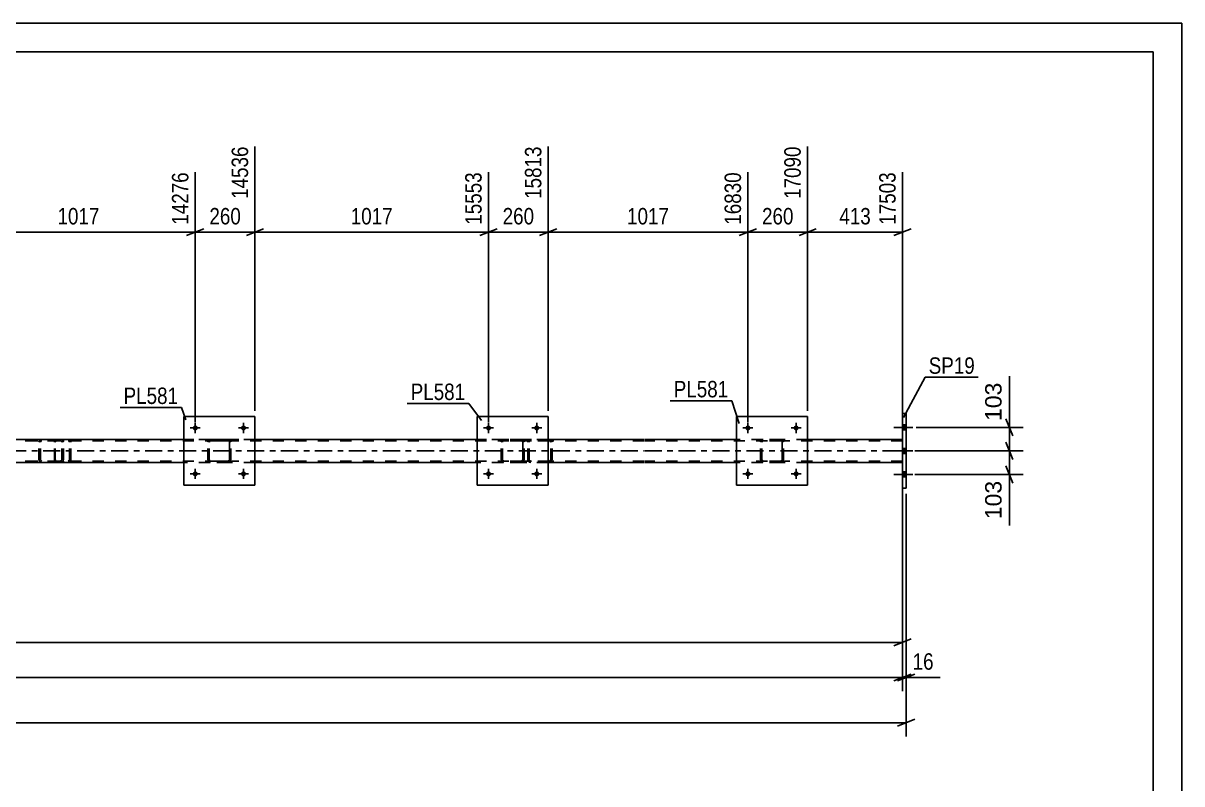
# Model space of a CAD drawing. Header units: millimetres. Extents: x -116 to 725, y -402 to 192.
# Drawn here: x 523.4 to 725.2, y 59.2 to 191.7 of the extents above; entities that cross this region are included whole.
import ezdxf

# ---------------------------------------------------------------- set-up
doc = ezdxf.new("R2010")
doc.units = ezdxf.units.MM
doc.linetypes.add('DXK_LINE_DOT2', pattern=[3.9198, 1.9599, -1.9599])
doc.linetypes.add('DXK_LINE_DOT3', pattern=[5.9187, 2.979, -0.9799, 0.9799, -0.9799])
doc.styles.add('Arial', font='ARIAL.TTF', dxfattribs={"height": 0.2})
doc.styles.add('Arial Narrow', font='ARIALN.TTF', dxfattribs={"height": 0.2})

# ---------------------------------------------------------------- blocks, each defined once
blk = doc.blocks.new('Unknown-200057495-1133')
at = {"color": 5, "linetype": 'Continuous'}
for p, q in [((725.23, 191.75), (-115.77, 191.75)), ((725.23, -402.25), (725.23, 191.75)), ((720.23, 186.75), (-110.77, 186.75)), ((720.23, -397.25), (720.23, 186.75))]:
    blk.add_line(p, q, dxfattribs=at)
blk = doc.blocks.new('Bolt-200057495-6669 - 6662')
at = {"linetype": 'Continuous'}
for points in [[(604.91, 113.19, -1), (604.03, 113.19, -1)], [(613.31, 113.19, -1), (612.43, 113.19, -1)]]:
    blk.add_hatch(color=1, dxfattribs=at).paths.add_polyline_path(points)
at = {"color": 1, "linetype": 'Continuous'}
for p, q in [((603.59, 113.19), (605.35, 113.19)), ((604.47, 114.07), (604.47, 112.31)), ((611.99, 113.19), (613.75, 113.19)), ((612.87, 114.07), (612.87, 112.31))]:
    blk.add_line(p, q, dxfattribs=at)
blk = doc.blocks.new('Part-200057495-6709 - 6662')
at = {"color": 7, "linetype": 'DXK_LINE_DOT2'}
for p, q in [((606.97, 119.15), (607.15, 119.19)), ((607.15, 119.19), (606.97, 119.15)), ((610.19, 119.19), (607.15, 119.19)), ((610.19, 119.19), (610.37, 119.15)), ((610.37, 119.15), (610.19, 119.19)), ((606.67, 118.71), (606.71, 118.89)), ((606.71, 118.89), (606.67, 118.71)), ((606.67, 115.67), (606.67, 118.71)), ((606.67, 115.67), (606.67, 118.71)), ((606.91, 118.71), (606.93, 118.8)), ((606.91, 115.67), (606.91, 118.71)), ((606.91, 115.67), (606.91, 118.71)), ((606.93, 118.8), (606.98, 118.88)), ((606.98, 118.88), (607.06, 118.93)), ((607.06, 118.93), (607.15, 118.95)), ((610.19, 118.95), (607.15, 118.95)), ((610.19, 118.95), (610.28, 118.93)), ((610.28, 118.93), (610.36, 118.88)), ((610.36, 118.88), (610.41, 118.8)), ((610.41, 118.8), (610.43, 118.71)), ((610.43, 115.67), (610.43, 118.71)), ((610.43, 118.71), (610.43, 115.67)), ((610.63, 118.89), (610.67, 118.71)), ((610.67, 118.71), (610.63, 118.89)), ((610.67, 115.67), (610.67, 118.71)), ((610.67, 115.67), (610.67, 118.71)), ((606.71, 115.48), (606.67, 115.67)), ((606.67, 115.67), (606.71, 115.48)), ((606.93, 115.57), (606.91, 115.67)), ((606.98, 115.5), (606.93, 115.57)), ((607.15, 115.19), (606.97, 115.22)), ((606.97, 115.22), (607.15, 115.19)), ((607.06, 115.44), (606.98, 115.5)), ((607.15, 115.43), (607.06, 115.44)), ((610.19, 115.43), (607.15, 115.43)), ((610.19, 115.19), (607.15, 115.19)), ((610.28, 115.44), (610.19, 115.43)), ((610.37, 115.22), (610.19, 115.19)), ((610.19, 115.19), (610.37, 115.22)), ((610.36, 115.5), (610.28, 115.44)), ((610.41, 115.57), (610.36, 115.5)), ((610.43, 115.67), (610.41, 115.57)), ((610.67, 115.67), (610.63, 115.48)), ((610.63, 115.48), (610.67, 115.67))]:
    blk.add_line(p, q, dxfattribs=at)
at = {"color": 7, "linetype": 'DXK_LINE_DOT3'}
blk.add_line((608.67, 117.19), (608.67, 117.19), dxfattribs=at)
at = {"color": 7, "linetype": 'DXK_LINE_DOT2'}
for centre, start, end in [((607.15, 118.71), 112.5, 157.5), ((607.15, 118.71), 112.5, 157.5), ((610.19, 118.71), 22.5, 67.5), ((610.19, 118.71), 22.5, 67.5), ((607.15, 115.67), 202.5, 247.5), ((607.15, 115.67), 202.5, 247.5), ((610.19, 115.67), 292.5, 337.5), ((610.19, 115.67), 292.5, 337.5)]:
    blk.add_arc(centre, 0.48, start, end, dxfattribs=at)
blk = doc.blocks.new('Bolt-200057495-6664 - 6662')
at = {"linetype": 'Continuous'}
for points in [[(650.09, 121.19, -1), (649.21, 121.19, -1)], [(658.49, 121.19, -1), (657.61, 121.19, -1)]]:
    blk.add_hatch(color=1, dxfattribs=at).paths.add_polyline_path(points)
at = {"color": 1, "linetype": 'Continuous'}
for p, q in [((648.77, 121.19), (650.53, 121.19)), ((649.65, 122.07), (649.65, 120.31)), ((657.17, 121.19), (658.93, 121.19)), ((658.05, 122.07), (658.05, 120.31))]:
    blk.add_line(p, q, dxfattribs=at)
blk = doc.blocks.new('Bolt-200057495-6665 - 6662')
at = {"linetype": 'Continuous'}
for points in [[(650.09, 113.19, -1), (649.21, 113.19, -1)], [(658.49, 113.19, -1), (657.61, 113.19, -1)]]:
    blk.add_hatch(color=1, dxfattribs=at).paths.add_polyline_path(points)
at = {"color": 1, "linetype": 'Continuous'}
for p, q in [((648.77, 113.19), (650.53, 113.19)), ((649.65, 114.07), (649.65, 112.31)), ((657.17, 113.19), (658.93, 113.19)), ((658.05, 114.07), (658.05, 112.31))]:
    blk.add_line(p, q, dxfattribs=at)
blk = doc.blocks.new('Bolt-200057495-6668 - 6662')
at = {"linetype": 'Continuous'}
for points in [[(604.91, 121.19, -1), (604.03, 121.19, -1)], [(613.31, 121.19, -1), (612.43, 121.19, -1)]]:
    blk.add_hatch(color=1, dxfattribs=at).paths.add_polyline_path(points)
at = {"color": 1, "linetype": 'Continuous'}
for p, q in [((603.59, 121.19), (605.35, 121.19)), ((604.47, 122.07), (604.47, 120.31)), ((611.99, 121.19), (613.75, 121.19)), ((612.87, 122.07), (612.87, 120.31))]:
    blk.add_line(p, q, dxfattribs=at)
blk = doc.blocks.new('Bolt-200057495-6670 - 6662')
at = {"linetype": 'Continuous'}
for points in [[(553.83, 121.19, -1), (552.95, 121.19, -1)], [(562.23, 121.19, -1), (561.35, 121.19, -1)]]:
    blk.add_hatch(color=1, dxfattribs=at).paths.add_polyline_path(points)
at = {"color": 1, "linetype": 'Continuous'}
for p, q in [((552.51, 121.19), (554.27, 121.19)), ((553.39, 122.07), (553.39, 120.31)), ((560.91, 121.19), (562.67, 121.19)), ((561.79, 122.07), (561.79, 120.31))]:
    blk.add_line(p, q, dxfattribs=at)
blk = doc.blocks.new('Bolt-200057495-6671 - 6662')
at = {"linetype": 'Continuous'}
for points in [[(553.83, 113.19, -1), (552.95, 113.19, -1)], [(562.23, 113.19, -1), (561.35, 113.19, -1)]]:
    blk.add_hatch(color=1, dxfattribs=at).paths.add_polyline_path(points)
at = {"color": 1, "linetype": 'Continuous'}
for p, q in [((552.51, 113.19), (554.27, 113.19)), ((553.39, 114.07), (553.39, 112.31)), ((560.91, 113.19), (562.67, 113.19)), ((561.79, 114.07), (561.79, 112.31))]:
    blk.add_line(p, q, dxfattribs=at)
blk = doc.blocks.new('Part-200057495-6694 - 6662')
at = {"color": 2, "linetype": 'Continuous'}
for p, q in [((647.65, 123.19), (647.65, 111.19)), ((647.65, 123.19), (660.05, 123.19)), ((660.05, 123.19), (660.05, 111.19)), ((647.65, 111.19), (660.05, 111.19))]:
    blk.add_line(p, q, dxfattribs=at)
blk = doc.blocks.new('Part-200057495-6695 - 6662')
at = {"color": 7, "linetype": 'DXK_LINE_DOT2'}
for p, q in [((652.15, 119.15), (652.33, 119.19)), ((652.33, 119.19), (652.15, 119.15)), ((655.37, 119.19), (652.33, 119.19)), ((655.37, 119.19), (655.56, 119.15)), ((655.56, 119.15), (655.37, 119.19)), ((651.85, 118.71), (651.89, 118.89)), ((651.89, 118.89), (651.85, 118.71)), ((651.85, 115.67), (651.85, 118.71)), ((651.85, 115.67), (651.85, 118.71)), ((652.09, 118.71), (652.11, 118.8)), ((652.09, 115.67), (652.09, 118.71)), ((652.09, 115.67), (652.09, 118.71)), ((652.11, 118.8), (652.16, 118.88)), ((652.16, 118.88), (652.24, 118.93)), ((652.24, 118.93), (652.33, 118.95)), ((655.37, 118.95), (652.33, 118.95)), ((655.37, 118.95), (655.46, 118.93)), ((655.46, 118.93), (655.54, 118.88)), ((655.54, 118.88), (655.59, 118.8)), ((655.59, 118.8), (655.61, 118.71)), ((655.61, 115.67), (655.61, 118.71)), ((655.61, 118.71), (655.61, 115.67)), ((655.81, 118.89), (655.85, 118.71)), ((655.85, 118.71), (655.81, 118.89)), ((655.85, 115.67), (655.85, 118.71)), ((655.85, 115.67), (655.85, 118.71)), ((651.89, 115.48), (651.85, 115.67)), ((651.85, 115.67), (651.89, 115.48)), ((652.11, 115.57), (652.09, 115.67)), ((652.16, 115.5), (652.11, 115.57)), ((652.33, 115.19), (652.15, 115.22)), ((652.15, 115.22), (652.33, 115.19)), ((652.24, 115.44), (652.16, 115.5)), ((652.33, 115.43), (652.24, 115.44)), ((655.37, 115.43), (652.33, 115.43)), ((655.37, 115.19), (652.33, 115.19)), ((655.46, 115.44), (655.37, 115.43)), ((655.56, 115.22), (655.37, 115.19)), ((655.37, 115.19), (655.56, 115.22)), ((655.54, 115.5), (655.46, 115.44)), ((655.59, 115.57), (655.54, 115.5)), ((655.61, 115.67), (655.59, 115.57)), ((655.85, 115.67), (655.81, 115.48)), ((655.81, 115.48), (655.85, 115.67))]:
    blk.add_line(p, q, dxfattribs=at)
at = {"color": 7, "linetype": 'DXK_LINE_DOT3'}
blk.add_line((653.85, 117.19), (653.85, 117.19), dxfattribs=at)
at = {"color": 7, "linetype": 'DXK_LINE_DOT2'}
for centre, start, end in [((652.33, 118.71), 112.5, 157.5), ((652.33, 118.71), 112.5, 157.5), ((655.37, 118.71), 22.5, 67.5), ((655.37, 118.71), 22.5, 67.5), ((652.33, 115.67), 202.5, 247.5), ((652.33, 115.67), 202.5, 247.5), ((655.37, 115.67), 292.5, 337.5), ((655.37, 115.67), 292.5, 337.5)]:
    blk.add_arc(centre, 0.48, start, end, dxfattribs=at)
blk = doc.blocks.new('Part-200057495-6708 - 6662')
at = {"color": 2, "linetype": 'Continuous'}
for p, q in [((602.47, 123.19), (602.47, 111.19)), ((602.47, 123.19), (614.87, 123.19)), ((614.87, 123.19), (614.87, 111.19)), ((602.47, 111.19), (614.87, 111.19))]:
    blk.add_line(p, q, dxfattribs=at)
blk = doc.blocks.new('Part-200057495-6714 - 6662')
at = {"color": 2, "linetype": 'Continuous'}
for p, q in [((551.39, 123.19), (551.39, 111.19)), ((551.39, 123.19), (563.79, 123.19)), ((563.79, 123.19), (563.79, 111.19)), ((551.39, 111.19), (563.79, 111.19))]:
    blk.add_line(p, q, dxfattribs=at)
blk = doc.blocks.new('Part-200057495-6715 - 6662')
at = {"color": 7, "linetype": 'DXK_LINE_DOT2'}
for p, q in [((555.89, 119.15), (556.07, 119.19)), ((556.07, 119.19), (555.89, 119.15)), ((559.11, 119.19), (556.07, 119.19)), ((559.11, 119.19), (559.29, 119.15)), ((559.29, 119.15), (559.11, 119.19)), ((555.59, 118.71), (555.63, 118.89)), ((555.63, 118.89), (555.59, 118.71)), ((555.59, 115.67), (555.59, 118.71)), ((555.59, 115.67), (555.59, 118.71)), ((555.83, 118.71), (555.85, 118.8)), ((555.83, 115.67), (555.83, 118.71)), ((555.83, 115.67), (555.83, 118.71)), ((555.85, 118.8), (555.9, 118.88)), ((555.9, 118.88), (555.98, 118.93)), ((555.98, 118.93), (556.07, 118.95)), ((559.11, 118.95), (556.07, 118.95)), ((559.11, 118.95), (559.2, 118.93)), ((559.2, 118.93), (559.28, 118.88)), ((559.28, 118.88), (559.33, 118.8)), ((559.33, 118.8), (559.35, 118.71)), ((559.35, 115.67), (559.35, 118.71)), ((559.35, 118.71), (559.35, 115.67)), ((559.55, 118.89), (559.59, 118.71)), ((559.59, 118.71), (559.55, 118.89)), ((559.59, 115.67), (559.59, 118.71)), ((559.59, 115.67), (559.59, 118.71)), ((555.63, 115.48), (555.59, 115.67)), ((555.59, 115.67), (555.63, 115.48)), ((555.85, 115.57), (555.83, 115.67)), ((555.9, 115.5), (555.85, 115.57)), ((556.07, 115.19), (555.89, 115.22)), ((555.89, 115.22), (556.07, 115.19)), ((555.98, 115.44), (555.9, 115.5)), ((556.07, 115.43), (555.98, 115.44)), ((559.11, 115.43), (556.07, 115.43)), ((559.11, 115.19), (556.07, 115.19)), ((559.2, 115.44), (559.11, 115.43)), ((559.29, 115.22), (559.11, 115.19)), ((559.11, 115.19), (559.29, 115.22)), ((559.28, 115.5), (559.2, 115.44)), ((559.33, 115.57), (559.28, 115.5)), ((559.35, 115.67), (559.33, 115.57)), ((559.59, 115.67), (559.55, 115.48)), ((559.55, 115.48), (559.59, 115.67))]:
    blk.add_line(p, q, dxfattribs=at)
at = {"color": 7, "linetype": 'DXK_LINE_DOT3'}
blk.add_line((557.59, 117.19), (557.59, 117.19), dxfattribs=at)
at = {"color": 7, "linetype": 'DXK_LINE_DOT2'}
for centre, start, end in [((556.07, 118.71), 112.5, 157.5), ((556.07, 118.71), 112.5, 157.5), ((559.11, 118.71), 22.5, 67.5), ((559.11, 118.71), 22.5, 67.5), ((556.07, 115.67), 202.5, 247.5), ((556.07, 115.67), 202.5, 247.5), ((559.11, 115.67), 292.5, 337.5), ((559.11, 115.67), 292.5, 337.5)]:
    blk.add_arc(centre, 0.48, start, end, dxfattribs=at)
blk = doc.blocks.new('Part-200057495-6796 - 6662')
at = {"color": 7, "linetype": 'DXK_LINE_DOT2'}
for p, q in [((529.04, 119.15), (528.95, 119.05)), ((529.14, 119.19), (529.04, 119.15)), ((533.21, 119.19), (529.14, 119.19)), ((530.42, 119.19), (530.42, 118.95)), ((531.42, 119.15), (531.23, 119.19)), ((528.89, 118.89), (528.87, 118.71)), ((528.87, 115.67), (528.87, 118.71)), ((528.95, 119.05), (528.89, 118.89)), ((529.01, 118.71), (529.02, 118.8)), ((529.01, 115.67), (529.01, 118.71)), ((529.02, 118.8), (529.05, 118.88)), ((529.05, 118.88), (529.09, 118.93)), ((529.09, 118.93), (529.14, 118.95)), ((533.21, 118.95), (529.14, 118.95)), ((531.23, 118.95), (531.33, 118.93)), ((531.33, 118.93), (531.41, 118.88)), ((531.41, 118.88), (531.46, 118.8)), ((531.46, 118.8), (531.48, 118.71)), ((531.48, 115.67), (531.48, 118.71)), ((531.7, 118.88), (531.7, 118.89)), ((531.74, 118.71), (531.7, 118.88)), ((531.74, 115.67), (531.74, 118.71)), ((528.87, 115.67), (528.89, 115.48)), ((528.89, 115.48), (528.95, 115.33)), ((528.95, 115.33), (529.04, 115.22)), ((529.02, 115.57), (529.01, 115.67)), ((529.05, 115.5), (529.02, 115.57)), ((529.04, 115.22), (529.14, 115.19)), ((529.09, 115.44), (529.05, 115.5)), ((529.14, 115.43), (529.09, 115.44)), ((533.21, 115.43), (529.14, 115.43)), ((533.21, 115.19), (529.14, 115.19)), ((530.42, 115.19), (530.42, 115.43)), ((531.33, 115.44), (531.23, 115.43)), ((531.23, 115.19), (531.42, 115.22)), ((531.41, 115.5), (531.33, 115.44)), ((531.46, 115.57), (531.41, 115.5)), ((531.48, 115.67), (531.46, 115.57)), ((531.7, 115.48), (531.74, 115.67))]:
    blk.add_line(p, q, dxfattribs=at)
for centre, start, end in [((531.25, 118.69), 23.8494, 68.8059), ((531.25, 115.68), 291.1941, 336.1506)]:
    blk.add_arc(centre, 0.492, start, end, dxfattribs=at)
blk = doc.blocks.new('Part-200057495-6803 - 6662')
at = {"color": 2, "linetype": 'Continuous'}
for p, q in [((676.58, 123.69), (677.22, 123.69)), ((676.58, 123.69), (676.58, 110.69)), ((677.22, 123.69), (677.22, 110.69)), ((676.58, 110.69), (677.22, 110.69))]:
    blk.add_line(p, q, dxfattribs=at)
blk = doc.blocks.new('Part-200057495-6877 - 6662')
at = {"color": 7, "linetype": 'DXK_LINE_DOT2'}
for p, q in [((631.55, 119.19), (-5.82, 119.19)), ((563.79, 119.19), (551.39, 119.19)), ((614.87, 119.19), (602.47, 119.19)), ((660.05, 119.19), (631.65, 119.19)), ((676.58, 115.19), (676.58, 119.19)), ((631.55, 118.95), (-17.63, 118.95)), ((676.58, 118.95), (631.65, 118.95)), ((631.55, 115.43), (-17.63, 115.43)), ((563.79, 115.19), (551.39, 115.19)), ((614.87, 115.19), (602.47, 115.19)), ((676.58, 115.43), (631.65, 115.43)), ((660.05, 115.19), (647.65, 115.19))]:
    blk.add_line(p, q, dxfattribs=at)
at = {"color": 2, "linetype": 'Continuous'}
for p, q in [((551.39, 119.19), (512.71, 119.19)), ((602.47, 119.19), (563.79, 119.19)), ((631.55, 119.19), (614.87, 119.19)), ((647.65, 119.19), (631.65, 119.19)), ((676.58, 119.19), (660.05, 119.19)), ((551.39, 115.19), (512.71, 115.19)), ((602.47, 115.19), (563.79, 115.19)), ((631.55, 115.19), (614.87, 115.19)), ((647.65, 115.19), (631.65, 115.19)), ((676.58, 115.19), (660.05, 115.19))]:
    blk.add_line(p, q, dxfattribs=at)
at = {"color": 7, "linetype": 'DXK_LINE_DOT3'}
for p, q in [((-17.63, 117.19), (631.55, 117.19)), ((631.65, 117.19), (676.58, 117.19))]:
    blk.add_line(p, q, dxfattribs=at)
blk = doc.blocks.new('Part-200057495-6895 - 6662')
at = {"color": 7, "linetype": 'DXK_LINE_DOT2'}
for p, q in [((615.04, 119.19), (609.5, 119.19)), ((611.81, 119.19), (611.61, 119.15)), ((615.24, 119.15), (615.04, 119.19)), ((615.04, 118.95), (609.5, 118.95)), ((611.33, 118.88), (611.29, 118.71)), ((611.29, 115.67), (611.29, 118.71)), ((611.33, 118.89), (611.33, 118.88)), ((611.55, 118.71), (611.57, 118.8)), ((611.55, 115.67), (611.55, 118.71)), ((611.57, 118.8), (611.62, 118.88)), ((611.62, 118.88), (611.71, 118.93)), ((611.71, 118.93), (611.81, 118.95)), ((615.04, 118.95), (615.14, 118.93)), ((615.14, 118.93), (615.22, 118.88)), ((615.22, 118.88), (615.28, 118.8)), ((615.28, 118.8), (615.3, 118.71)), ((615.3, 115.67), (615.3, 118.71)), ((615.52, 118.88), (615.51, 118.89)), ((615.55, 118.71), (615.52, 118.88)), ((615.55, 115.67), (615.55, 118.71)), ((615.04, 115.43), (609.5, 115.43)), ((615.04, 115.19), (609.5, 115.19)), ((611.29, 115.67), (611.33, 115.48)), ((611.57, 115.57), (611.55, 115.67)), ((611.62, 115.5), (611.57, 115.57)), ((611.61, 115.22), (611.81, 115.19)), ((611.71, 115.44), (611.62, 115.5)), ((611.81, 115.43), (611.71, 115.44)), ((615.14, 115.44), (615.04, 115.43)), ((615.04, 115.19), (615.24, 115.22)), ((615.22, 115.5), (615.14, 115.44)), ((615.28, 115.57), (615.22, 115.5)), ((615.3, 115.67), (615.28, 115.57)), ((615.51, 115.48), (615.55, 115.67))]:
    blk.add_line(p, q, dxfattribs=at)
for centre, start, end in [((611.79, 118.69), 110.7583, 155.68), ((615.06, 118.69), 24.32, 69.2417), ((611.79, 115.69), 204.32, 249.2417), ((615.06, 115.69), 290.7583, 335.68)]:
    blk.add_arc(centre, 0.496, start, end, dxfattribs=at)
blk = doc.blocks.new('Part-200057495-6896 - 6662')
at = {"color": 7, "linetype": 'DXK_LINE_DOT2'}
for p, q in [((529.91, 119.19), (524.37, 119.19)), ((526.67, 119.19), (526.48, 119.15)), ((530.1, 119.15), (529.91, 119.19)), ((529.91, 118.95), (524.37, 118.95)), ((526.2, 118.88), (526.16, 118.71)), ((526.16, 115.67), (526.16, 118.71)), ((526.2, 118.89), (526.2, 118.88)), ((526.42, 118.71), (526.44, 118.8)), ((526.42, 115.67), (526.42, 118.71)), ((526.44, 118.8), (526.49, 118.88)), ((526.49, 118.88), (526.57, 118.93)), ((526.57, 118.93), (526.67, 118.95)), ((529.91, 118.95), (530, 118.93)), ((530, 118.93), (530.09, 118.88)), ((530.09, 118.88), (530.14, 118.8)), ((530.14, 118.8), (530.16, 118.71)), ((530.16, 115.67), (530.16, 118.71)), ((530.38, 118.88), (530.38, 118.89)), ((530.42, 118.71), (530.38, 118.88)), ((530.42, 115.67), (530.42, 118.71)), ((529.91, 115.43), (524.37, 115.43)), ((529.91, 115.19), (524.37, 115.19)), ((526.16, 115.67), (526.2, 115.48)), ((526.44, 115.57), (526.42, 115.67)), ((526.49, 115.5), (526.44, 115.57)), ((526.48, 115.22), (526.67, 115.19)), ((526.57, 115.44), (526.49, 115.5)), ((526.67, 115.43), (526.57, 115.44)), ((530, 115.44), (529.91, 115.43)), ((529.91, 115.19), (530.1, 115.22)), ((530.09, 115.5), (530, 115.44)), ((530.14, 115.57), (530.09, 115.5)), ((530.16, 115.67), (530.14, 115.57)), ((530.38, 115.48), (530.42, 115.67))]:
    blk.add_line(p, q, dxfattribs=at)
for centre, start, end in [((526.65, 118.69), 110.7583, 155.68), ((529.93, 118.69), 24.32, 69.2417), ((526.65, 115.69), 204.32, 249.2417), ((529.93, 115.69), 290.7583, 335.68)]:
    blk.add_arc(centre, 0.496, start, end, dxfattribs=at)
blk = doc.blocks.new('Bolt-200057495-6935 - 6662')
at = {"linetype": 'Continuous'}
for points in [[(677.22, 120.85), (677.22, 121.73), (676.58, 121.73), (676.58, 120.85)], [(677.22, 120.85), (677.22, 121.73), (676.58, 121.73), (676.58, 120.85)], [(677.22, 120.85), (677.22, 121.73), (676.58, 121.73), (676.58, 120.85)], [(677.22, 116.75), (677.22, 117.63), (676.58, 117.63), (676.58, 116.75)], [(677.22, 116.75), (677.22, 117.63), (676.58, 117.63), (676.58, 116.75)], [(677.22, 112.65), (677.22, 113.53), (676.58, 113.53), (676.58, 112.65)], [(677.22, 112.65), (677.22, 113.53), (676.58, 113.53), (676.58, 112.65)], [(677.22, 112.65), (677.22, 113.53), (676.58, 113.53), (676.58, 112.65)]]:
    blk.add_hatch(color=1, dxfattribs=at).paths.add_polyline_path(points)
at = {"color": 1, "linetype": 'Continuous'}
for p, q in [((678.38, 121.29), (675.06, 121.29)), ((678.38, 121.29), (675.06, 121.29)), ((678.38, 121.29), (675.06, 121.29)), ((677.22, 121.73), (676.58, 121.73)), ((677.22, 121.73), (676.58, 121.73)), ((677.22, 121.73), (676.58, 121.73)), ((677.22, 120.85), (676.58, 120.85)), ((677.22, 120.85), (676.58, 120.85)), ((677.22, 120.85), (676.58, 120.85)), ((678.38, 117.19), (675.06, 117.19)), ((678.38, 117.19), (675.06, 117.19)), ((677.22, 117.63), (676.58, 117.63)), ((677.22, 117.63), (676.58, 117.63)), ((677.22, 116.75), (676.58, 116.75)), ((677.22, 116.75), (676.58, 116.75)), ((678.38, 113.09), (675.06, 113.09)), ((678.38, 113.09), (675.06, 113.09)), ((678.38, 113.09), (675.06, 113.09)), ((677.22, 113.53), (676.58, 113.53)), ((677.22, 113.53), (676.58, 113.53)), ((677.22, 113.53), (676.58, 113.53)), ((677.22, 112.65), (676.58, 112.65)), ((677.22, 112.65), (676.58, 112.65)), ((677.22, 112.65), (676.58, 112.65))]:
    blk.add_line(p, q, dxfattribs=at)
blk = doc.blocks.new('StraightDimension-200057495-21556 - 6662')
at = {"color": 7, "linetype": 'Continuous'}
for p, q in [((563.79, 124.19), (563.79, 170.26)), ((553.39, 122.19), (553.39, 165.76)), ((551.89, 154.72), (554.89, 155.92)), ((565.29, 155.92), (562.29, 154.72)), ((553.39, 155.32), (563.79, 155.32))]:
    blk.add_line(p, q, dxfattribs=at)
at = {"color": 0}
blk.add_wipeout([(561.93, 156.07), (561.93, 160.27), (555.25, 160.27), (555.25, 156.07)], dxfattribs=at)
at = {"color": 0, "linetype": 'Continuous'}
blk.add_wipeout([(563.19, 170.86), (558.99, 170.86), (558.99, 160.52), (563.19, 160.52)], dxfattribs=at)
at = {"color": 3, "linetype": 'Continuous', "style": 'Arial Narrow'}
blk.add_text('14536', height=2.863, rotation=90.0002, dxfattribs=at).set_placement((562.59, 161.12))
at = {"color": 3, "style": 'Arial Narrow'}
blk.add_text('260', height=2.863, dxfattribs=at).set_placement((555.85, 156.67))
blk = doc.blocks.new('StraightDimension-200057495-21553 - 6662')
at = {"color": 7, "linetype": 'Continuous'}
for p, q in [((614.87, 124.19), (614.87, 170.26)), ((649.65, 122.19), (649.65, 165.76)), ((616.37, 155.92), (613.37, 154.72)), ((648.15, 154.72), (651.15, 155.92)), ((614.87, 155.32), (649.65, 155.32))]:
    blk.add_line(p, q, dxfattribs=at)
at = {"color": 0, "linetype": 'Continuous'}
blk.add_wipeout([(649.05, 166.36), (644.85, 166.36), (644.85, 156.02), (649.05, 156.02)], dxfattribs=at)
at = {"color": 0}
blk.add_wipeout([(636.52, 156.07), (636.52, 160.27), (628, 160.27), (628, 156.07)], dxfattribs=at)
at = {"color": 3, "linetype": 'Continuous', "style": 'Arial Narrow'}
blk.add_text('16830', height=2.863, rotation=90.0002, dxfattribs=at).set_placement((648.45, 156.62))
at = {"color": 3, "style": 'Arial Narrow'}
blk.add_text('1017', height=2.863, dxfattribs=at).set_placement((628.6, 156.67))
blk = doc.blocks.new('StraightDimension-200057495-6996 - 6662')
at = {"color": 7, "linetype": 'Continuous'}
for p, q in [((678.74, 117.19), (697.59, 117.19)), ((694.59, 118.69), (695.79, 115.69)), ((695.19, 113.09), (695.19, 117.19)), ((678.74, 113.09), (697.59, 113.09)), ((695.79, 111.59), (694.59, 114.59))]:
    blk.add_line(p, q, dxfattribs=at)
at = {"color": 0}
blk.add_wipeout([(694.44, 112.56), (690.24, 112.56), (690.24, 104.69), (694.44, 104.69)], dxfattribs=at)
at = {"color": 7, "linetype": 'Continuous'}
blk.add_line((695.19, 113.09), (695.19, 104.17), dxfattribs=at)
blk.add_line((695.19, 113.09), (695.19, 104.17), dxfattribs=at)
at = {"color": 3, "style": 'Arial'}
blk.add_text('103', height=2.865, rotation=90.0002, dxfattribs=at).set_placement((693.84, 105.29))
blk = doc.blocks.new('StraightDimension-200057495-7006 - 6662')
at = {"color": 7, "linetype": 'Continuous'}
for p, q in [((678.94, 121.29), (697.59, 121.29)), ((694.59, 122.79), (695.79, 119.79)), ((695.19, 117.19), (695.19, 121.29)), ((678.74, 117.19), (697.59, 117.19)), ((695.79, 115.69), (694.59, 118.69))]:
    blk.add_line(p, q, dxfattribs=at)
at = {"color": 0}
blk.add_wipeout([(694.44, 129.68), (690.24, 129.68), (690.24, 121.81), (694.44, 121.81)], dxfattribs=at)
at = {"color": 7, "linetype": 'Continuous'}
blk.add_line((695.19, 121.29), (695.19, 130.21), dxfattribs=at)
blk.add_line((695.19, 121.29), (695.19, 130.21), dxfattribs=at)
at = {"color": 3, "style": 'Arial'}
blk.add_text('103', height=2.865, rotation=90.0002, dxfattribs=at).set_placement((693.84, 122.41))
blk = doc.blocks.new('StraightDimension-200057495-7211 - 6662')
at = {"color": 7, "linetype": 'Continuous'}
for p, q in [((677.22, 109.69), (677.22, 67.42)), ((-18.27, 69.82), (677.22, 69.82)), ((675.72, 69.22), (678.72, 70.42))]:
    blk.add_line(p, q, dxfattribs=at)
blk = doc.blocks.new('StraightDimension-200057495-21554 - 6662')
at = {"color": 7, "linetype": 'Continuous'}
for p, q in [((614.87, 124.19), (614.87, 170.26)), ((604.47, 122.19), (604.47, 165.76)), ((602.97, 154.72), (605.97, 155.92)), ((616.37, 155.92), (613.37, 154.72)), ((604.47, 155.32), (614.87, 155.32))]:
    blk.add_line(p, q, dxfattribs=at)
at = {"color": 0}
blk.add_wipeout([(613.01, 156.07), (613.01, 160.27), (606.33, 160.27), (606.33, 156.07)], dxfattribs=at)
at = {"color": 0, "linetype": 'Continuous'}
blk.add_wipeout([(614.27, 170.86), (610.07, 170.86), (610.07, 160.52), (614.27, 160.52)], dxfattribs=at)
at = {"color": 3, "linetype": 'Continuous', "style": 'Arial Narrow'}
blk.add_text('15813', height=2.863, rotation=90.0002, dxfattribs=at).set_placement((613.67, 161.12))
at = {"color": 3, "style": 'Arial Narrow'}
blk.add_text('260', height=2.863, dxfattribs=at).set_placement((606.93, 156.67))
blk = doc.blocks.new('StraightDimension-200057495-7316 - 6662')
at = {"color": 7, "linetype": 'Continuous'}
for p, q in [((676.58, 109.69), (676.58, 75.3)), ((-17.63, 77.7), (676.58, 77.7)), ((675.08, 77.1), (678.08, 78.3))]:
    blk.add_line(p, q, dxfattribs=at)
blk = doc.blocks.new('StraightDimension-200057495-7326 - 6662')
at = {"color": 7, "linetype": 'Continuous'}
for p, q in [((676.58, 109.69), (676.58, 75.3)), ((677.22, 109.69), (677.22, 75.3)), ((675.08, 77.1), (678.08, 78.3)), ((678.72, 78.3), (675.72, 77.1)), ((676.58, 77.7), (677.22, 77.7))]:
    blk.add_line(p, q, dxfattribs=at)
at = {"color": 0}
blk.add_wipeout([(682.6, 78.45), (682.6, 82.65), (677.74, 82.65), (677.74, 78.45)], dxfattribs=at)
at = {"color": 7, "linetype": 'Continuous'}
blk.add_line((677.22, 77.7), (683.12, 77.7), dxfattribs=at)
blk.add_line((677.22, 77.7), (683.12, 77.7), dxfattribs=at)
at = {"color": 3, "style": 'Arial Narrow'}
blk.add_text('16', height=2.863, dxfattribs=at).set_placement((678.34, 79.05))
blk = doc.blocks.new('StraightDimension-200057495-7357 - 6662')
at = {"color": 7, "linetype": 'Continuous'}
for p, q in [((676.58, 114.19), (676.58, 81.42)), ((99.49, 83.82), (676.58, 83.82)), ((675.08, 83.22), (678.08, 84.42))]:
    blk.add_line(p, q, dxfattribs=at)
blk = doc.blocks.new('StraightDimension-200057495-21551 - 6662')
at = {"color": 7, "linetype": 'Continuous'}
for p, q in [((660.05, 124.19), (660.05, 170.26)), ((676.58, 120.19), (676.58, 165.76)), ((661.55, 155.92), (658.55, 154.72)), ((675.08, 154.72), (678.08, 155.92)), ((660.05, 155.32), (676.58, 155.32))]:
    blk.add_line(p, q, dxfattribs=at)
at = {"color": 0}
blk.add_wipeout([(671.66, 156.07), (671.66, 160.27), (664.97, 160.27), (664.97, 156.07)], dxfattribs=at)
at = {"color": 0, "linetype": 'Continuous'}
blk.add_wipeout([(675.98, 166.36), (671.78, 166.36), (671.78, 156.02), (675.98, 156.02)], dxfattribs=at)
at = {"color": 3, "linetype": 'Continuous', "style": 'Arial Narrow'}
blk.add_text('17503', height=2.863, rotation=90.0002, dxfattribs=at).set_placement((675.38, 156.62))
at = {"color": 3, "style": 'Arial Narrow'}
blk.add_text('413', height=2.863, dxfattribs=at).set_placement((665.57, 156.67))
blk = doc.blocks.new('StraightDimension-200057495-21552 - 6662')
at = {"color": 7, "linetype": 'Continuous'}
for p, q in [((660.05, 124.19), (660.05, 170.26)), ((649.65, 122.19), (649.65, 165.76)), ((648.15, 154.72), (651.15, 155.92)), ((661.55, 155.92), (658.55, 154.72)), ((649.65, 155.32), (660.05, 155.32))]:
    blk.add_line(p, q, dxfattribs=at)
at = {"color": 0}
blk.add_wipeout([(658.19, 156.07), (658.19, 160.27), (651.51, 160.27), (651.51, 156.07)], dxfattribs=at)
at = {"color": 0, "linetype": 'Continuous'}
blk.add_wipeout([(659.45, 170.86), (655.25, 170.86), (655.25, 160.52), (659.45, 160.52)], dxfattribs=at)
at = {"color": 3, "linetype": 'Continuous', "style": 'Arial Narrow'}
blk.add_text('17090', height=2.863, rotation=90.0002, dxfattribs=at).set_placement((658.85, 161.12))
at = {"color": 3, "style": 'Arial Narrow'}
blk.add_text('260', height=2.863, dxfattribs=at).set_placement((652.11, 156.67))
blk = doc.blocks.new('StraightDimension-200057495-21555 - 6662')
at = {"color": 7, "linetype": 'Continuous'}
for p, q in [((563.79, 124.19), (563.79, 170.26)), ((604.47, 122.19), (604.47, 165.76)), ((565.29, 155.92), (562.29, 154.72)), ((602.97, 154.72), (605.97, 155.92)), ((563.79, 155.32), (604.47, 155.32))]:
    blk.add_line(p, q, dxfattribs=at)
at = {"color": 0, "linetype": 'Continuous'}
blk.add_wipeout([(603.87, 166.36), (599.67, 166.36), (599.67, 156.02), (603.87, 156.02)], dxfattribs=at)
at = {"color": 0}
blk.add_wipeout([(588.39, 156.07), (588.39, 160.27), (579.87, 160.27), (579.87, 156.07)], dxfattribs=at)
at = {"color": 3, "linetype": 'Continuous', "style": 'Arial Narrow'}
blk.add_text('15553', height=2.863, rotation=90.0002, dxfattribs=at).set_placement((603.27, 156.62))
at = {"color": 3, "style": 'Arial Narrow'}
blk.add_text('1017', height=2.863, dxfattribs=at).set_placement((580.47, 156.67))
blk = doc.blocks.new('StraightDimension-200057495-21557 - 6662')
at = {"color": 7, "linetype": 'Continuous'}
for p, q in [((512.71, 124.19), (512.71, 170.26)), ((553.39, 122.19), (553.39, 165.76)), ((514.21, 155.92), (511.21, 154.72)), ((551.89, 154.72), (554.89, 155.92)), ((512.71, 155.32), (553.39, 155.32))]:
    blk.add_line(p, q, dxfattribs=at)
at = {"color": 0, "linetype": 'Continuous'}
blk.add_wipeout([(552.79, 166.36), (548.59, 166.36), (548.59, 156.02), (552.79, 156.02)], dxfattribs=at)
at = {"color": 0}
blk.add_wipeout([(537.31, 156.07), (537.31, 160.27), (528.79, 160.27), (528.79, 156.07)], dxfattribs=at)
at = {"color": 3, "linetype": 'Continuous', "style": 'Arial Narrow'}
blk.add_text('14276', height=2.863, rotation=90.0002, dxfattribs=at).set_placement((552.19, 156.62))
at = {"color": 3, "style": 'Arial Narrow'}
blk.add_text('1017', height=2.863, dxfattribs=at).set_placement((529.39, 156.67))
blk = doc.blocks.new('Mark-200057495-6690 - 6662')
at = {"color": 0}
blk.add_wipeout([(646.24, 126.53), (646.24, 129.53), (636.73, 129.53), (636.73, 126.53)], dxfattribs=at)
blk.add_wipeout([(646.24, 126.53), (646.24, 129.53), (636.73, 129.53), (636.73, 126.53)], dxfattribs=at)
at = {"color": 30, "linetype": 'Continuous'}
for p in [(636.13, 125.93), (648.12, 121.96)]:
    blk.add_line(p, (646.84, 125.93), dxfattribs=at)
at = {"color": 3, "style": 'Arial Narrow'}
blk.add_text('PL581', height=2.863, dxfattribs=at).set_placement((636.73, 126.53))
blk = doc.blocks.new('Mark-200057495-6704 - 6662')
at = {"color": 0}
blk.add_wipeout([(600.42, 126.06), (600.42, 129.06), (590.91, 129.06), (590.91, 126.06)], dxfattribs=at)
blk.add_wipeout([(600.42, 126.06), (600.42, 129.06), (590.91, 129.06), (590.91, 126.06)], dxfattribs=at)
at = {"color": 30, "linetype": 'Continuous'}
for p in [(590.31, 125.46), (603.22, 122.49)]:
    blk.add_line(p, (601.02, 125.46), dxfattribs=at)
at = {"color": 3, "style": 'Arial Narrow'}
blk.add_text('PL581', height=2.863, dxfattribs=at).set_placement((590.91, 126.06))
blk = doc.blocks.new('Mark-200057495-6710 - 6662')
at = {"color": 0}
blk.add_wipeout([(550.41, 125.37), (550.41, 128.37), (540.9, 128.37), (540.9, 125.37)], dxfattribs=at)
blk.add_wipeout([(550.41, 125.37), (550.41, 128.37), (540.9, 128.37), (540.9, 125.37)], dxfattribs=at)
at = {"color": 30, "linetype": 'Continuous'}
for p in [(540.3, 124.77), (551.77, 122.63)]:
    blk.add_line(p, (551.01, 124.77), dxfattribs=at)
at = {"color": 3, "style": 'Arial Narrow'}
blk.add_text('PL581', height=2.863, dxfattribs=at).set_placement((540.9, 125.37))
blk = doc.blocks.new('Mark-200057495-6799 - 6662')
at = {"color": 0}
blk.add_wipeout([(689.18, 130.63), (689.18, 133.63), (681.14, 133.63), (681.14, 130.63)], dxfattribs=at)
blk.add_wipeout([(689.18, 130.63), (689.18, 133.63), (681.14, 133.63), (681.14, 130.63)], dxfattribs=at)
at = {"color": 30, "linetype": 'Continuous'}
for p, q in [((676.77, 123.01), (680.54, 130.03)), ((680.54, 130.03), (689.78, 130.03))]:
    blk.add_line(p, q, dxfattribs=at)
at = {"color": 3, "style": 'Arial Narrow'}
blk.add_text('SP19', height=2.863, dxfattribs=at).set_placement((681.14, 130.63))

msp = doc.modelspace()

# ---------------------------------------------------------------- block references
for name in ['Unknown-200057495-1133', 'Part-200057495-6714 - 6662', 'Part-200057495-6708 - 6662', 'Part-200057495-6694 - 6662', 'Part-200057495-6803 - 6662', 'Bolt-200057495-6670 - 6662', 'Bolt-200057495-6668 - 6662', 'Bolt-200057495-6664 - 6662', 'Bolt-200057495-6935 - 6662', 'Part-200057495-6877 - 6662', 'Part-200057495-6896 - 6662', 'Part-200057495-6796 - 6662', 'Part-200057495-6715 - 6662', 'Part-200057495-6709 - 6662', 'Part-200057495-6895 - 6662', 'Part-200057495-6695 - 6662', 'Bolt-200057495-6671 - 6662', 'Bolt-200057495-6669 - 6662', 'Bolt-200057495-6665 - 6662']:
    msp.add_blockref(name, (0, 0))

# ---------------------------------------------------------------- next in the draw order: block references
for name in ['StraightDimension-200057495-21556 - 6662', 'StraightDimension-200057495-21553 - 6662', 'StraightDimension-200057495-6996 - 6662']:
    msp.add_blockref(name, (0, 0))

# ---------------------------------------------------------------- next in the draw order: block references
for name in ['StraightDimension-200057495-21557 - 6662', 'StraightDimension-200057495-21554 - 6662', 'StraightDimension-200057495-7006 - 6662', 'StraightDimension-200057495-7211 - 6662']:
    msp.add_blockref(name, (0, 0))

# ---------------------------------------------------------------- next in the draw order: block references
for name in ['StraightDimension-200057495-21555 - 6662', 'StraightDimension-200057495-21551 - 6662', 'Mark-200057495-6710 - 6662', 'StraightDimension-200057495-7316 - 6662']:
    msp.add_blockref(name, (0, 0))

# ---------------------------------------------------------------- next in the draw order: block references
for name in ['StraightDimension-200057495-21552 - 6662', 'Mark-200057495-6799 - 6662', 'Mark-200057495-6704 - 6662', 'StraightDimension-200057495-7326 - 6662']:
    msp.add_blockref(name, (0, 0))

# ---------------------------------------------------------------- next in the draw order: block references
for name in ['Mark-200057495-6690 - 6662', 'StraightDimension-200057495-7357 - 6662']:
    msp.add_blockref(name, (0, 0))

doc.saveas('drawing.dxf')
